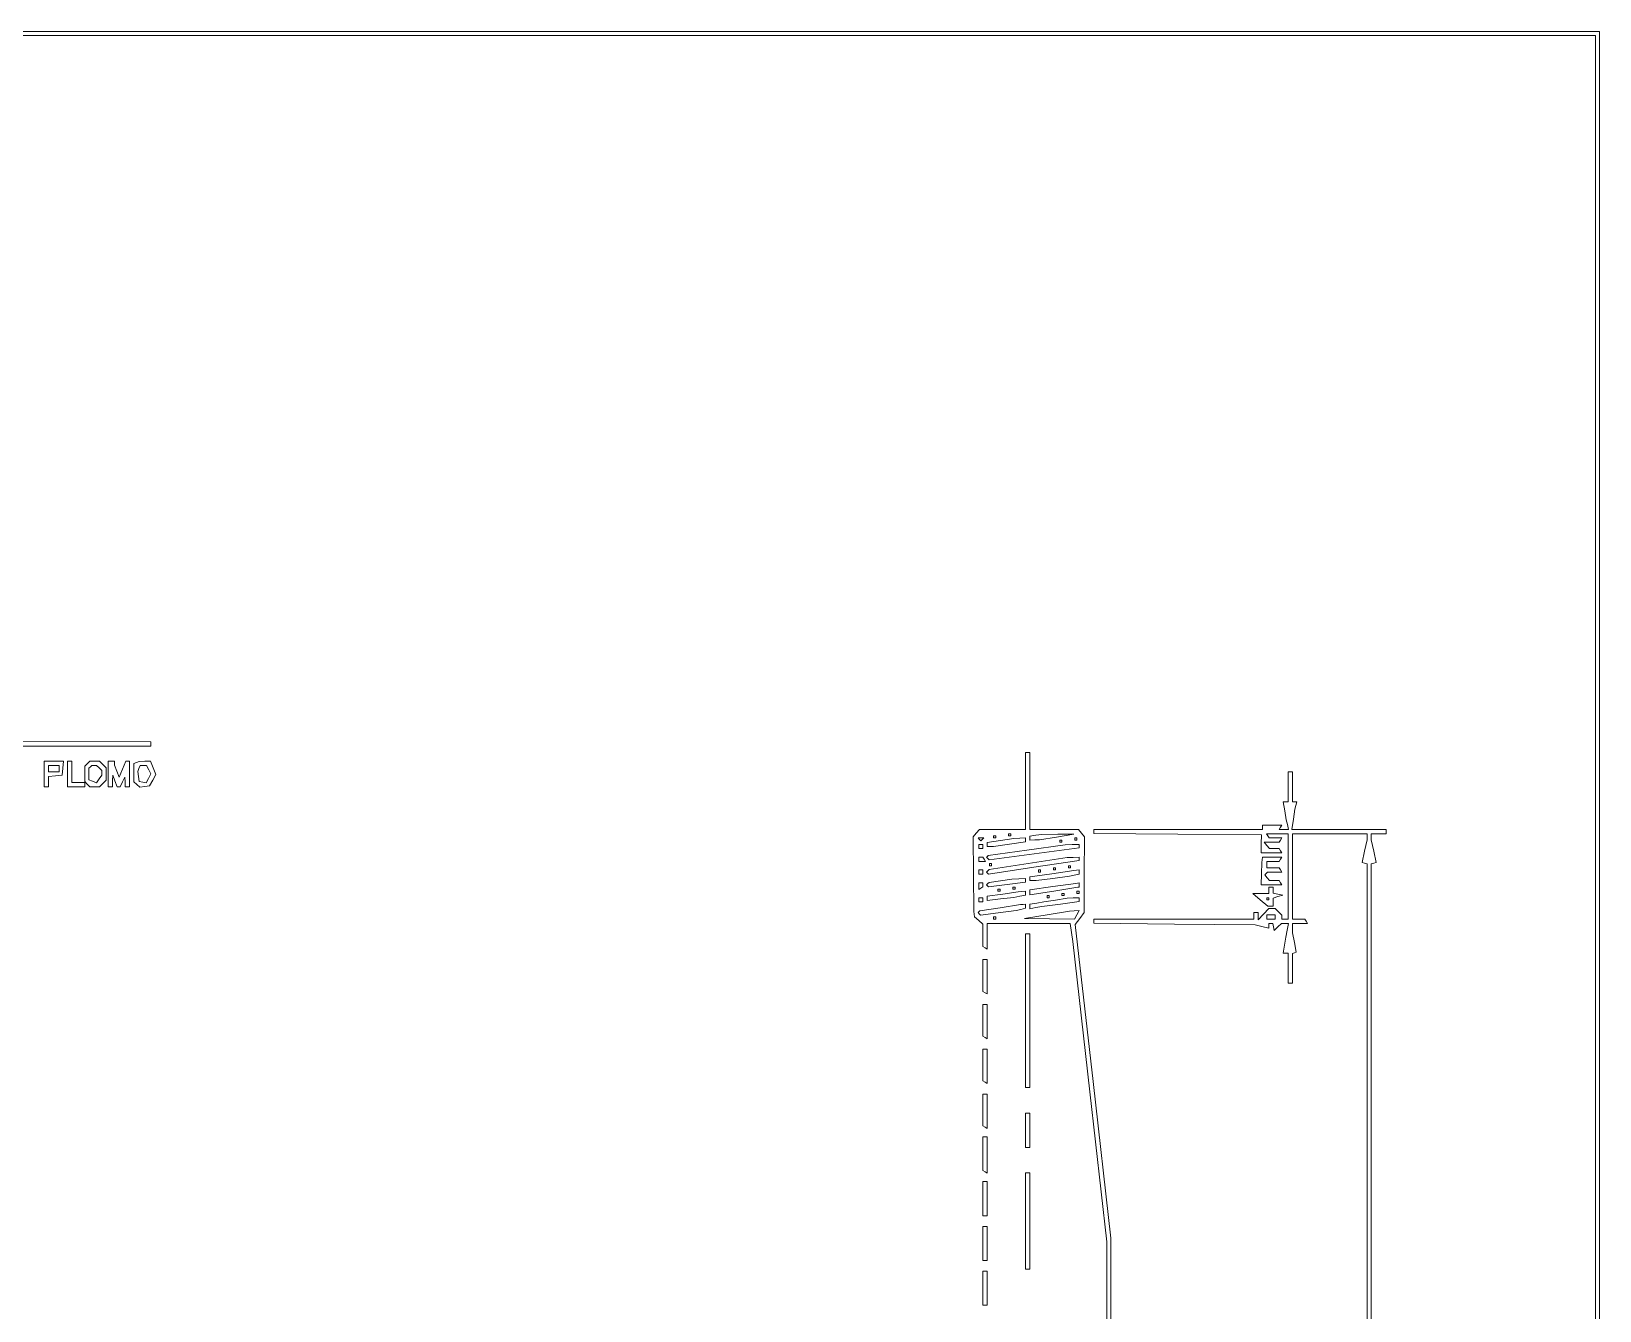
# Paper-space layout 'AN-10-DGE-066' of a CAD drawing. Header units: metres, sheet in millimetres. Extents: x 12 to 193, y 4 to 291.
# Drawn here: x 100.2 to 193.1, y 193.9 to 269.7 of the extents above; entities that cross this region are included whole.
import ezdxf

# ---------------------------------------------------------------- set-up
doc = ezdxf.new("R2010")
doc.units = ezdxf.units.M
doc.layers.add('DGE_CONTORNOS', color=7, linetype='Continuous', lineweight=0)
doc.layers.add('DGE_DATOS', color=7, linetype='Continuous', lineweight=0)

# ---------------------------------------------------------------- blocks, each defined once
blk = doc.blocks.new('LP_REF_DGE_MT_066')
at = {"layer": 'DGE_CONTORNOS'}
for points in [[(29.96, 147.633), (29.96, 25.522), (111.537, 25.522), (193.113, 25.522), (193.113, 147.633), (193.113, 269.744), (111.537, 269.744), (29.96, 269.744)], [(192.86, 163.884), (192.86, 58.278), (118.113, 58.278), (43.367, 58.278), (43.367, 163.884), (43.367, 269.491), (118.113, 269.491), (192.86, 269.491)], [(100.913, 225.73), (100.913, 224.972), (101.039, 224.972), (101.166, 224.972), (101.166, 225.28), (101.166, 225.588), (101.577, 225.628), (101.988, 225.667), (102.027, 226.078), (102.067, 226.489), (101.49, 226.489), (100.913, 226.489)], [(101.798, 226.047), (101.798, 225.857), (101.482, 225.857), (101.166, 225.857), (101.166, 226.047), (101.166, 226.236), (101.482, 226.236), (101.798, 226.236)], [(102.304, 225.73), (102.304, 224.972), (102.81, 224.972), (103.316, 224.972), (103.316, 225.098), (103.316, 225.225), (102.936, 225.225), (102.557, 225.225), (102.557, 225.857), (102.557, 226.489), (102.431, 226.489), (102.304, 226.489)], [(103.468, 226.338), (103.316, 226.186), (103.316, 225.73), (103.316, 225.275), (103.468, 225.123), (103.619, 224.972), (103.901, 224.972), (104.183, 224.972), (104.382, 225.17), (104.581, 225.369), (104.581, 225.73), (104.581, 226.092), (104.382, 226.291), (104.183, 226.489), (103.901, 226.489), (103.619, 226.489)], [(104.176, 226.085), (104.328, 225.933), (104.328, 225.793), (104.328, 225.652), (104.166, 225.432), (104.005, 225.211), (103.787, 225.294), (103.569, 225.378), (103.569, 225.723), (103.569, 226.068), (103.653, 226.152), (103.737, 226.236), (103.881, 226.236), (104.024, 226.236)], [(104.707, 225.73), (104.707, 224.972), (104.834, 224.972), (104.96, 224.972), (104.97, 225.319), (104.98, 225.667), (105.107, 225.319), (105.234, 224.972), (105.331, 224.972), (105.427, 224.972), (105.564, 225.256), (105.702, 225.541), (105.71, 225.256), (105.719, 224.972), (105.845, 224.972), (105.972, 224.972), (105.972, 225.73), (105.972, 226.489), (105.859, 226.489), (105.746, 226.489), (105.554, 226.015), (105.362, 225.541), (105.224, 225.897), (105.086, 226.253), (105.086, 226.371), (105.086, 226.489), (104.897, 226.489), (104.707, 226.489)], [(106.383, 226.406), (106.225, 226.342), (106.225, 225.799), (106.225, 225.256), (106.408, 225.104), (106.59, 224.952), (106.878, 224.994), (107.165, 225.035), (107.35, 225.365), (107.535, 225.696), (107.37, 226.093), (107.206, 226.489), (106.873, 226.479), (106.541, 226.469)], [(107.11, 225.983), (107.245, 225.73), (107.106, 225.47), (106.967, 225.209), (106.754, 225.25), (106.541, 225.29), (106.499, 225.583), (106.458, 225.875), (106.527, 226.056), (106.596, 226.236), (106.785, 226.236), (106.975, 226.236)], [(158.206, 222.126), (158.206, 222.063), (158.143, 222.063), (158.079, 222.063), (158.079, 222.126), (158.079, 222.189), (158.143, 222.189), (158.206, 222.189)], [(156.52, 221.852), (156.435, 221.768), (156.351, 221.852), (156.267, 221.936), (156.435, 221.936), (156.604, 221.936)], [(156.562, 221.43), (156.562, 221.304), (156.435, 221.304), (156.309, 221.304), (156.309, 221.43), (156.309, 221.557), (156.435, 221.557), (156.562, 221.557)], [(162.253, 221.454), (162.253, 221.351), (159.594, 220.993), (156.935, 220.636), (156.854, 220.717), (156.773, 220.798), (156.825, 220.847), (156.878, 220.897), (159.154, 221.211), (161.431, 221.525), (161.842, 221.541), (162.253, 221.557)], [(159.091, 221.825), (159.091, 221.714), (158.137, 221.572), (157.184, 221.43), (156.999, 221.43), (156.815, 221.43), (156.815, 221.546), (156.815, 221.661), (157.605, 221.783), (158.396, 221.904), (158.743, 221.92), (159.091, 221.936)], [(157.321, 221.999), (157.321, 221.936), (157.257, 221.936), (157.194, 221.936), (157.194, 221.999), (157.194, 222.063), (157.257, 222.063), (157.321, 222.063)], [(160.925, 221.994), (159.913, 221.829), (159.629, 221.819), (159.344, 221.81), (159.344, 221.928), (159.344, 222.046), (159.692, 222.099), (160.04, 222.151), (160.988, 222.155), (161.937, 222.159)], [(161.241, 221.747), (161.241, 221.683), (161.178, 221.683), (161.115, 221.683), (161.115, 221.747), (161.115, 221.81), (161.178, 221.81), (161.241, 221.81)], [(162.127, 221.873), (162.127, 221.81), (162.063, 221.81), (162, 221.81), (162, 221.873), (162, 221.936), (162.063, 221.936), (162.127, 221.936)], [(156.625, 220.671), (156.703, 220.545), (156.506, 220.545), (156.309, 220.545), (156.309, 220.671), (156.309, 220.798), (156.428, 220.798), (156.547, 220.798)], [(162.253, 220.695), (162.253, 220.593), (159.569, 220.197), (156.884, 219.801), (156.828, 219.857), (156.773, 219.913), (156.847, 219.988), (156.922, 220.063), (159.24, 220.418), (161.557, 220.773), (161.905, 220.785), (162.253, 220.798)], [(157.068, 220.355), (157.068, 220.292), (157.004, 220.292), (156.941, 220.292), (156.941, 220.355), (156.941, 220.419), (157.004, 220.419), (157.068, 220.419)], [(173.11, 220.64), (173.091, 220.482), (173.075, 219.818), (173.059, 219.154), (173.671, 219.154), (174.283, 219.154), (174.205, 219.28), (174.127, 219.407), (173.834, 219.407), (173.54, 219.407), (173.399, 219.576), (173.259, 219.746), (173.342, 219.829), (173.425, 219.913), (173.854, 219.913), (174.283, 219.913), (174.205, 220.039), (174.127, 220.166), (173.755, 220.166), (173.383, 220.166), (173.383, 220.355), (173.383, 220.545), (173.755, 220.545), (174.127, 220.545), (174.205, 220.671), (174.283, 220.798), (173.707, 220.798), (173.13, 220.798)], [(156.562, 219.913), (156.562, 219.786), (156.435, 219.786), (156.309, 219.786), (156.309, 219.913), (156.309, 220.039), (156.435, 220.039), (156.562, 220.039)], [(159.091, 219.43), (159.091, 219.326), (157.993, 219.179), (156.894, 219.032), (156.833, 219.093), (156.773, 219.154), (156.849, 219.23), (156.925, 219.306), (157.597, 219.404), (158.269, 219.502), (158.68, 219.517), (159.091, 219.533)], [(162.253, 219.915), (162.253, 219.791), (161.969, 219.733), (161.684, 219.674), (160.699, 219.541), (159.713, 219.407), (159.529, 219.407), (159.344, 219.407), (159.344, 219.516), (159.344, 219.625), (160.641, 219.816), (161.937, 220.007), (162.095, 220.023), (162.253, 220.039)], [(159.977, 219.976), (159.977, 219.913), (159.913, 219.913), (159.85, 219.913), (159.85, 219.976), (159.85, 220.039), (159.913, 220.039), (159.977, 220.039)], [(160.862, 220.102), (160.862, 220.039), (160.799, 220.039), (160.735, 220.039), (160.735, 220.102), (160.735, 220.166), (160.799, 220.166), (160.862, 220.166)], [(161.747, 220.229), (161.747, 220.166), (161.684, 220.166), (161.621, 220.166), (161.621, 220.229), (161.621, 220.292), (161.684, 220.292), (161.747, 220.292)], [(156.562, 219.161), (156.562, 219.042), (156.435, 218.964), (156.309, 218.886), (156.309, 219.083), (156.309, 219.28), (156.435, 219.28), (156.562, 219.28)], [(159.091, 218.664), (159.091, 218.553), (158.743, 218.484), (158.396, 218.414), (157.605, 218.325), (156.815, 218.236), (156.815, 218.361), (156.815, 218.486), (157.732, 218.612), (158.649, 218.738), (158.87, 218.756), (159.091, 218.774)], [(157.574, 218.838), (157.574, 218.774), (157.51, 218.774), (157.447, 218.774), (157.447, 218.838), (157.447, 218.901), (157.51, 218.901), (157.574, 218.901)], [(158.459, 218.964), (158.459, 218.901), (158.396, 218.901), (158.332, 218.901), (158.332, 218.964), (158.332, 219.027), (158.396, 219.027), (158.459, 219.027)], [(162.253, 219.154), (162.253, 219.027), (162.221, 219.02), (162.19, 219.013), (160.767, 218.792), (159.344, 218.571), (159.344, 218.714), (159.344, 218.857), (160.704, 219.052), (162.063, 219.246), (162.158, 219.263), (162.253, 219.28)], [(160.482, 218.458), (160.482, 218.395), (160.419, 218.395), (160.356, 218.395), (160.356, 218.458), (160.356, 218.521), (160.419, 218.521), (160.482, 218.521)], [(161.368, 218.585), (161.368, 218.521), (161.305, 218.521), (161.241, 218.521), (161.241, 218.585), (161.241, 218.648), (161.305, 218.648), (161.368, 218.648)], [(162.253, 218.711), (162.253, 218.648), (162.19, 218.648), (162.127, 218.648), (162.127, 218.711), (162.127, 218.774), (162.19, 218.774), (162.253, 218.774)], [(173.509, 218.838), (173.509, 218.648), (173.035, 218.643), (172.561, 218.638), (172.999, 218.263), (173.437, 217.889), (173.599, 217.889), (173.762, 217.889), (173.762, 218.127), (173.762, 218.365), (174.047, 218.459), (174.331, 218.554), (174.047, 218.609), (173.762, 218.665), (173.762, 218.846), (173.762, 219.027), (173.636, 219.027), (173.509, 219.027)], [(159.091, 217.891), (159.091, 217.767), (158.807, 217.704), (158.522, 217.641), (157.465, 217.504), (156.409, 217.367), (156.338, 217.439), (156.267, 217.51), (156.32, 217.563), (156.374, 217.617), (157.574, 217.801), (158.775, 217.986), (158.933, 218.001), (159.091, 218.016)], [(156.562, 218.268), (156.562, 218.142), (156.435, 218.142), (156.309, 218.142), (156.309, 218.268), (156.309, 218.395), (156.435, 218.395), (156.562, 218.395)], [(162.127, 217.383), (161.991, 217.13), (160.51, 217.145), (159.028, 217.159), (160.356, 217.383), (161.684, 217.607), (161.973, 217.622), (162.262, 217.636)], [(162.253, 218.282), (162.253, 218.168), (161.146, 218.021), (160.04, 217.874), (159.692, 217.808), (159.344, 217.742), (159.344, 217.873), (159.344, 218.004), (159.755, 218.075), (160.166, 218.147), (160.862, 218.256), (161.557, 218.365), (161.905, 218.38), (162.253, 218.395)], [(173.509, 218.332), (173.509, 218.268), (173.446, 218.268), (173.383, 218.268), (173.383, 218.332), (173.383, 218.395), (173.446, 218.395), (173.509, 218.395)], [(157.321, 217.193), (157.321, 217.13), (157.257, 217.13), (157.194, 217.13), (157.194, 217.193), (157.194, 217.257), (157.257, 217.257), (157.321, 217.257)], [(173.889, 217.257), (173.889, 217.13), (173.636, 217.13), (173.383, 217.13), (173.383, 217.257), (173.383, 217.383), (173.636, 217.383), (173.889, 217.383)], [(159.091, 211.692), (159.091, 207.139), (159.218, 207.139), (159.344, 207.139), (159.344, 211.692), (159.344, 216.245), (159.218, 216.245), (159.091, 216.245)], [(156.562, 213.786), (156.562, 212.845), (156.688, 212.767), (156.815, 212.689), (156.815, 213.708), (156.815, 214.727), (156.688, 214.727), (156.562, 214.727)], [(156.562, 211.13), (156.562, 210.189), (156.688, 210.111), (156.815, 210.033), (156.815, 211.052), (156.815, 212.071), (156.688, 212.071), (156.562, 212.071)], [(156.562, 208.474), (156.562, 207.533), (156.688, 207.455), (156.815, 207.377), (156.815, 208.396), (156.815, 209.415), (156.688, 209.415), (156.562, 209.415)], [(156.562, 205.818), (156.562, 204.877), (156.688, 204.799), (156.815, 204.721), (156.815, 205.74), (156.815, 206.759), (156.688, 206.759), (156.562, 206.759)], [(159.091, 204.609), (159.091, 203.597), (159.218, 203.597), (159.344, 203.597), (159.344, 204.609), (159.344, 205.621), (159.218, 205.621), (159.091, 205.621)], [(156.562, 203.225), (156.562, 202.221), (156.688, 202.143), (156.815, 202.065), (156.815, 203.147), (156.815, 204.23), (156.688, 204.23), (156.562, 204.23)], [(159.091, 199.234), (159.091, 196.388), (159.218, 196.388), (159.344, 196.388), (159.344, 199.234), (159.344, 202.08), (159.218, 202.08), (159.091, 202.08)], [(156.562, 200.562), (156.562, 199.55), (156.688, 199.55), (156.815, 199.55), (156.815, 200.562), (156.815, 201.574), (156.688, 201.574), (156.562, 201.574)], [(156.562, 197.906), (156.562, 196.894), (156.688, 196.894), (156.815, 196.894), (156.815, 197.906), (156.815, 198.918), (156.688, 198.918), (156.562, 198.918)], [(156.562, 195.25), (156.562, 194.238), (156.688, 194.238), (156.815, 194.238), (156.815, 195.25), (156.815, 196.262), (156.688, 196.262), (156.562, 196.262)]]:
    blk.add_lwpolyline(points, close=True, dxfattribs=at)
for points in [[(98.004, 227.375), (107.237, 227.375), (107.237, 227.501), (107.237, 227.628), (97.972, 227.656)], [(164.148, 164.675), (164.145, 198.222), (163.086, 207.511), (162.028, 216.799), (162.292, 217.155), (162.555, 217.512), (162.565, 219.756), (162.575, 221.999), (162.395, 222.221), (162.214, 222.442), (160.779, 222.442), (159.344, 222.442), (159.344, 224.719), (159.344, 226.995), (159.218, 226.995), (159.091, 226.995), (159.091, 224.719), (159.091, 222.442), (157.72, 222.442), (156.348, 222.442), (156.16, 222.221), (155.972, 221.999), (155.998, 219.786), (156.025, 217.573), (156.04, 217.414), (156.056, 217.254), (156.309, 217.038), (156.562, 216.821), (156.562, 216.161), (156.562, 215.501), (156.688, 215.423), (156.815, 215.345), (156.815, 216.111), (156.815, 216.877), (159.273, 216.877), (161.732, 216.877), (161.807, 216.34), (161.883, 215.802), (162.89, 206.9), (163.897, 197.998), (163.897, 164.689)], [(179.58, 176.711), (179.58, 220.397), (179.723, 220.445), (179.865, 220.492), (179.723, 221.157), (179.58, 221.822), (179.58, 222.006), (179.58, 222.189), (180.023, 222.189), (180.465, 222.189), (180.465, 222.316), (180.465, 222.442), (177.669, 222.442), (174.872, 222.442), (174.957, 223.043), (175.041, 223.644), (175.106, 223.865), (175.171, 224.086), (175.036, 224.086), (174.901, 224.086), (174.901, 224.972), (174.901, 225.857), (174.774, 225.857), (174.648, 225.857), (174.648, 224.972), (174.648, 224.086), (174.505, 224.086), (174.362, 224.086), (174.448, 223.549), (174.533, 223.011), (174.604, 222.727), (174.675, 222.442), (174.401, 222.442), (174.127, 222.442), (174.205, 222.569), (174.283, 222.695), (173.707, 222.695), (173.13, 222.695), (173.13, 222.569), (173.13, 222.442), (168.134, 222.442), (163.138, 222.442), (163.138, 222.317), (163.138, 222.192), (168.103, 222.159), (173.067, 222.126), (173.058, 221.588), (173.049, 221.051), (173.666, 221.051), (174.283, 221.051), (174.205, 221.177), (174.127, 221.304), (173.834, 221.304), (173.54, 221.304), (173.383, 221.494), (173.225, 221.683), (173.676, 221.683), (174.127, 221.683), (174.205, 221.81), (174.283, 221.936), (173.904, 221.936), (173.524, 221.936), (173.446, 222.063), (173.368, 222.189), (174.008, 222.189), (174.648, 222.189), (174.648, 219.66), (174.648, 217.13), (174.458, 217.13), (174.268, 217.13), (174.268, 217.248), (174.268, 217.365), (174.069, 217.564), (173.871, 217.763), (173.684, 217.763), (173.497, 217.763), (173.187, 217.428), (172.877, 217.093), (172.877, 217.301), (172.877, 217.51), (172.751, 217.51), (172.624, 217.51), (172.624, 217.32), (172.624, 217.13), (167.881, 217.13), (163.138, 217.13), (163.138, 217.007), (163.138, 216.883), (167.913, 216.837), (172.687, 216.792), (173.098, 216.694), (173.509, 216.596), (173.509, 216.736), (173.509, 216.877), (173.627, 216.877), (173.744, 216.877), (173.785, 216.665), (173.826, 216.453), (174.038, 216.665), (174.25, 216.877), (174.465, 216.877), (174.679, 216.877), (174.597, 216.466), (174.514, 216.055), (174.438, 215.581), (174.362, 215.107), (174.505, 215.107), (174.648, 215.107), (174.648, 214.221), (174.648, 213.336), (174.774, 213.336), (174.901, 213.336), (174.901, 214.211), (174.901, 215.086), (175.017, 215.128), (175.133, 215.17), (175.022, 215.739), (174.912, 216.308), (174.906, 216.593), (174.901, 216.877), (175.351, 216.877), (175.801, 216.877), (175.723, 217.004), (175.644, 217.13), (175.273, 217.13), (174.901, 217.13), (174.901, 219.66), (174.901, 222.189), (177.114, 222.189), (179.327, 222.189), (179.327, 222.006), (179.327, 221.822), (179.185, 221.157), (179.042, 220.492), (179.185, 220.445), (179.327, 220.397), (179.327, 176.711)]]:
    blk.add_lwpolyline(points, dxfattribs=at)

psp = doc.layouts.new('AN-10-DGE-066')

# ---------------------------------------------------------------- block references
at = {"layer": 'DGE_DATOS'}
psp.add_blockref('LP_REF_DGE_MT_066', (0, 0), dxfattribs=at)

doc.saveas('drawing.dxf')
